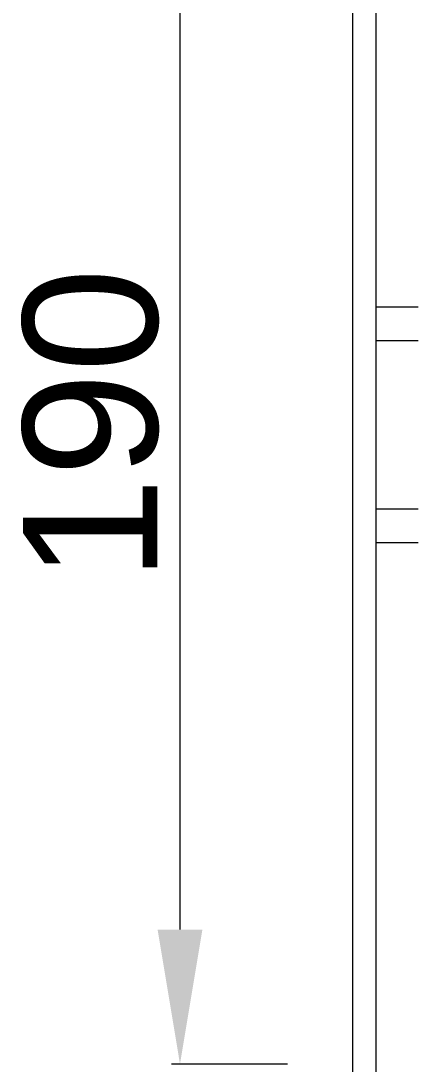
# Model space of a CAD drawing. Header units: millimetres. Extents: x 4137 to 6698, y 1400 to 3585.
# Drawn here: x 5033.7 to 5092.4, y 2145.8 to 2300.8 of the extents above; entities that cross this region are included whole.
import ezdxf

# ---------------------------------------------------------------- set-up
doc = ezdxf.new("R2010")
doc.units = ezdxf.units.MM
for name, color, linetype in [('000-PI-ORMAR', 2, 'Continuous'), ('000-PI_TEXT', 7, 'Continuous'), ('002-PI-Kabelska kanalica', 150, 'Continuous')]:
    doc.layers.add(name, color=color, linetype=linetype)
doc.styles.get("Standard").update_dxf_attribs({"font": 'arial.ttf'})

msp = doc.modelspace()

# ---------------------------------------------------------------- linework, layer by layer
at = {"layer": '000-PI-ORMAR', "color": 0, "linetype": 'ByBlock', "lineweight": 0}
msp.add_line((5082.95, 3405.78), (5082.95, 1515.78), dxfattribs=at)
at = {"layer": '000-PI_TEXT', "color": 0, "linetype": 'ByBlock', "lineweight": 0, "ltscale": 0.25}
for p, q in [((5057.32, 2315.78), (5057.32, 2165.78)), ((5073.32, 2145.78), (5056.07, 2145.78))]:
    msp.add_line(p, q, dxfattribs=at)
at = {"layer": '000-PI_TEXT', "color": 0, "linetype": 'ByBlock', "ltscale": 0.25}
msp.add_solid([(5053.99, 2165.78), (5060.65, 2165.78), (5057.32, 2145.78)], dxfattribs=at)
at = {"layer": '002-PI-Kabelska kanalica', "color": 0, "linetype": 'ByBlock', "lineweight": 0}
msp.add_line((5086.45, 3405.78), (5086.45, 1635.78), dxfattribs=at)
at = {"layer": '002-PI-Kabelska kanalica', "color": 0, "linetype": 'ByBlock', "lineweight": 0, "ltscale": 0.25}
for p, q in [((5086.45, 2258.28), (5086.45, 2223.28)), ((5086.45, 2258.28), (5092.72, 2258.28)), ((5086.45, 2253.28), (5092.72, 2253.28)), ((5086.45, 2228.28), (5092.72, 2228.28)), ((5086.45, 2223.28), (5092.72, 2223.28))]:
    msp.add_line(p, q, dxfattribs=at)

# ---------------------------------------------------------------- texts
at = {"layer": '000-PI_TEXT', "color": 0, "linetype": 'ByBlock', "lineweight": 0, "ltscale": 0.25, "insert": (5044.11, 2240.78), "char_height": 20, "attachment_point": 5, "rotation": 90}
msp.add_mtext('190', dxfattribs=at)

doc.saveas('drawing.dxf')
